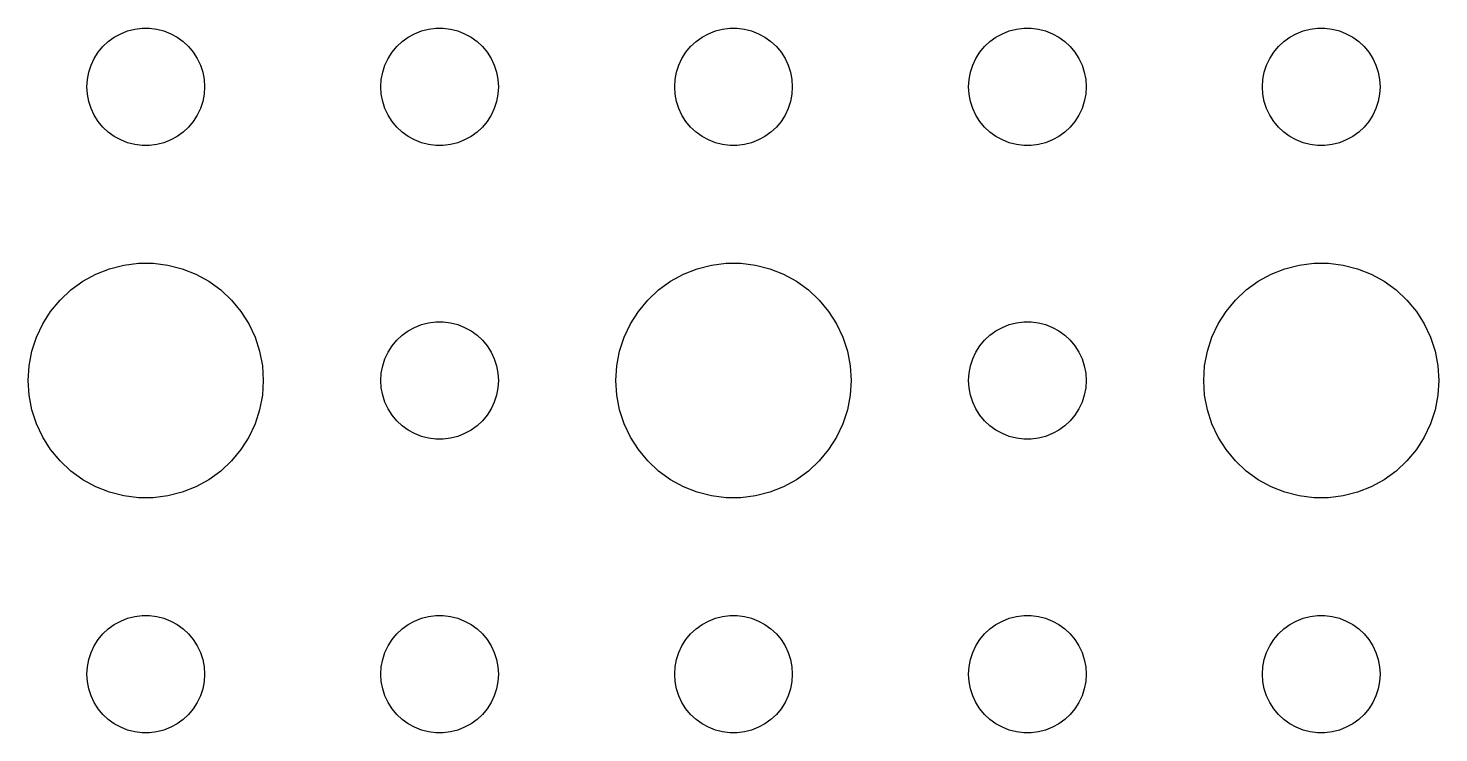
# Model space of a CAD drawing. Header units: metres. Extents: x -134 to 134, y 176 to 394.
# Drawn here: x -70.5 to -34.5, y 204 to 222 of the extents above; entities that cross this region are included whole.
import ezdxf

# ---------------------------------------------------------------- set-up
doc = ezdxf.new("R2010")
doc.units = ezdxf.units.M

msp = doc.modelspace()

# ---------------------------------------------------------------- linework, layer by layer
for p, q in [((-68.4561, 221.656), (-68.3037, 221.766)), ((-68.3037, 221.766), (-68.1387, 221.857)), ((-68.1387, 221.857), (-67.9635, 221.927)), ((-67.9635, 221.927), (-67.7811, 221.973)), ((-67.7811, 221.973), (-67.5942, 221.997)), ((-67.5942, 221.997), (-67.4058, 221.997)), ((-67.4058, 221.997), (-67.2189, 221.973)), ((-67.2189, 221.973), (-67.0365, 221.927)), ((-67.0365, 221.927), (-66.8613, 221.857)), ((-66.8613, 221.857), (-66.6963, 221.766)), ((-66.6963, 221.766), (-66.5439, 221.656)), ((-60.9561, 221.656), (-60.8037, 221.766)), ((-60.8037, 221.766), (-60.6387, 221.857)), ((-60.6387, 221.857), (-60.4635, 221.927)), ((-60.4635, 221.927), (-60.2811, 221.973)), ((-60.2811, 221.973), (-60.0942, 221.997)), ((-60.0942, 221.997), (-59.9058, 221.997)), ((-59.9058, 221.997), (-59.7189, 221.973)), ((-59.7189, 221.973), (-59.5365, 221.927)), ((-59.5365, 221.927), (-59.3613, 221.857)), ((-59.3613, 221.857), (-59.1963, 221.766)), ((-59.1963, 221.766), (-59.0439, 221.656)), ((-53.4561, 221.656), (-53.3037, 221.766)), ((-53.3037, 221.766), (-53.1387, 221.857)), ((-53.1387, 221.857), (-52.9635, 221.927)), ((-52.9635, 221.927), (-52.7811, 221.973)), ((-52.7811, 221.973), (-52.5942, 221.997)), ((-52.5942, 221.997), (-52.4058, 221.997)), ((-52.4058, 221.997), (-52.2189, 221.973)), ((-52.2189, 221.973), (-52.0365, 221.927)), ((-52.0365, 221.927), (-51.8613, 221.857)), ((-51.8613, 221.857), (-51.6963, 221.766)), ((-51.6963, 221.766), (-51.5439, 221.656)), ((-45.9561, 221.656), (-45.8037, 221.766)), ((-45.8037, 221.766), (-45.6387, 221.857)), ((-45.6387, 221.857), (-45.4635, 221.927)), ((-45.4635, 221.927), (-45.2811, 221.973)), ((-45.2811, 221.973), (-45.0942, 221.997)), ((-45.0942, 221.997), (-44.9058, 221.997)), ((-44.9058, 221.997), (-44.7189, 221.973)), ((-44.7189, 221.973), (-44.5365, 221.927)), ((-44.5365, 221.927), (-44.3613, 221.857)), ((-44.3613, 221.857), (-44.1963, 221.766)), ((-44.1963, 221.766), (-44.0439, 221.656)), ((-38.4561, 221.656), (-38.3037, 221.766)), ((-38.3037, 221.766), (-38.1387, 221.857)), ((-38.1387, 221.857), (-37.9635, 221.927)), ((-37.9635, 221.927), (-37.7811, 221.973)), ((-37.7811, 221.973), (-37.5942, 221.997)), ((-37.5942, 221.997), (-37.4058, 221.997)), ((-37.4058, 221.997), (-37.2189, 221.973)), ((-37.2189, 221.973), (-37.0365, 221.927)), ((-37.0365, 221.927), (-36.8613, 221.857)), ((-36.8613, 221.857), (-36.6963, 221.766)), ((-36.6963, 221.766), (-36.5439, 221.656)), ((-68.7135, 221.382), (-68.5934, 221.527)), ((-68.5934, 221.527), (-68.4561, 221.656)), ((-66.5439, 221.656), (-66.4065, 221.527)), ((-66.4065, 221.527), (-66.2865, 221.382)), ((-61.2135, 221.382), (-61.0934, 221.527)), ((-61.0934, 221.527), (-60.9561, 221.656)), ((-59.0439, 221.656), (-58.9065, 221.527)), ((-58.9065, 221.527), (-58.7865, 221.382)), ((-53.7135, 221.382), (-53.5934, 221.527)), ((-53.5934, 221.527), (-53.4561, 221.656)), ((-51.5439, 221.656), (-51.4065, 221.527)), ((-51.4065, 221.527), (-51.2865, 221.382)), ((-46.2135, 221.382), (-46.0934, 221.527)), ((-46.0934, 221.527), (-45.9561, 221.656)), ((-44.0439, 221.656), (-43.9065, 221.527)), ((-43.9065, 221.527), (-43.7865, 221.382)), ((-38.7135, 221.382), (-38.5934, 221.527)), ((-38.5934, 221.527), (-38.4561, 221.656)), ((-36.5439, 221.656), (-36.4065, 221.527)), ((-36.4065, 221.527), (-36.2865, 221.382)), ((-68.9529, 220.873), (-68.8947, 221.052)), ((-68.8947, 221.052), (-68.8145, 221.223)), ((-68.8145, 221.223), (-68.7135, 221.382)), ((-66.2865, 221.382), (-66.1855, 221.223)), ((-66.1855, 221.223), (-66.1053, 221.052)), ((-66.1053, 221.052), (-66.0471, 220.873)), ((-61.4529, 220.873), (-61.3947, 221.052)), ((-61.3947, 221.052), (-61.3145, 221.223)), ((-61.3145, 221.223), (-61.2135, 221.382)), ((-58.7865, 221.382), (-58.6855, 221.223)), ((-58.6855, 221.223), (-58.6053, 221.052)), ((-58.6053, 221.052), (-58.5471, 220.873)), ((-53.9529, 220.873), (-53.8947, 221.052)), ((-53.8947, 221.052), (-53.8145, 221.223)), ((-53.8145, 221.223), (-53.7135, 221.382)), ((-51.2865, 221.382), (-51.1855, 221.223)), ((-51.1855, 221.223), (-51.1053, 221.052)), ((-51.1053, 221.052), (-51.0471, 220.873)), ((-46.4529, 220.873), (-46.3947, 221.052)), ((-46.3947, 221.052), (-46.3145, 221.223)), ((-46.3145, 221.223), (-46.2135, 221.382)), ((-43.7865, 221.382), (-43.6855, 221.223)), ((-43.6855, 221.223), (-43.6053, 221.052)), ((-43.6053, 221.052), (-43.5471, 220.873)), ((-38.9529, 220.873), (-38.8947, 221.052)), ((-38.8947, 221.052), (-38.8145, 221.223)), ((-38.8145, 221.223), (-38.7135, 221.382)), ((-36.2865, 221.382), (-36.1855, 221.223)), ((-36.1855, 221.223), (-36.1053, 221.052)), ((-36.1053, 221.052), (-36.0471, 220.873)), ((-69, 220.5), (-68.9882, 220.688)), ((-68.9882, 220.688), (-68.9529, 220.873)), ((-66.0471, 220.873), (-66.0118, 220.688)), ((-66.0118, 220.688), (-66, 220.5)), ((-61.5, 220.5), (-61.4882, 220.688)), ((-61.4882, 220.688), (-61.4529, 220.873)), ((-58.5471, 220.873), (-58.5118, 220.688)), ((-58.5118, 220.688), (-58.5, 220.5)), ((-54, 220.5), (-53.9882, 220.688)), ((-53.9882, 220.688), (-53.9529, 220.873)), ((-51.0471, 220.873), (-51.0118, 220.688)), ((-51.0118, 220.688), (-51, 220.5)), ((-46.5, 220.5), (-46.4882, 220.688)), ((-46.4882, 220.688), (-46.4529, 220.873)), ((-43.5471, 220.873), (-43.5118, 220.688)), ((-43.5118, 220.688), (-43.5, 220.5)), ((-39, 220.5), (-38.9882, 220.688)), ((-38.9882, 220.688), (-38.9529, 220.873)), ((-36.0471, 220.873), (-36.0118, 220.688)), ((-36.0118, 220.688), (-36, 220.5)), ((-68.9882, 220.312), (-69, 220.5)), ((-66, 220.5), (-66.0118, 220.312)), ((-61.4882, 220.312), (-61.5, 220.5)), ((-58.5, 220.5), (-58.5118, 220.312)), ((-53.9882, 220.312), (-54, 220.5)), ((-51, 220.5), (-51.0118, 220.312)), ((-46.4882, 220.312), (-46.5, 220.5)), ((-43.5, 220.5), (-43.5118, 220.312)), ((-38.9882, 220.312), (-39, 220.5)), ((-36, 220.5), (-36.0118, 220.312)), ((-68.9529, 220.127), (-68.9882, 220.312)), ((-68.8947, 219.948), (-68.9529, 220.127)), ((-66.0471, 220.127), (-66.1053, 219.948)), ((-66.0118, 220.312), (-66.0471, 220.127)), ((-61.4529, 220.127), (-61.4882, 220.312)), ((-61.3947, 219.948), (-61.4529, 220.127)), ((-58.5471, 220.127), (-58.6053, 219.948)), ((-58.5118, 220.312), (-58.5471, 220.127)), ((-53.9529, 220.127), (-53.9882, 220.312)), ((-53.8947, 219.948), (-53.9529, 220.127)), ((-51.0471, 220.127), (-51.1053, 219.948)), ((-51.0118, 220.312), (-51.0471, 220.127)), ((-46.4529, 220.127), (-46.4882, 220.312)), ((-46.3947, 219.948), (-46.4529, 220.127)), ((-43.5471, 220.127), (-43.6053, 219.948)), ((-43.5118, 220.312), (-43.5471, 220.127)), ((-38.9529, 220.127), (-38.9882, 220.312)), ((-38.8947, 219.948), (-38.9529, 220.127)), ((-36.0471, 220.127), (-36.1053, 219.948)), ((-36.0118, 220.312), (-36.0471, 220.127)), ((-68.8145, 219.777), (-68.8947, 219.948)), ((-68.7135, 219.618), (-68.8145, 219.777)), ((-68.5934, 219.473), (-68.7135, 219.618)), ((-66.2865, 219.618), (-66.4065, 219.473)), ((-66.1855, 219.777), (-66.2865, 219.618)), ((-66.1053, 219.948), (-66.1855, 219.777)), ((-61.3145, 219.777), (-61.3947, 219.948)), ((-61.2135, 219.618), (-61.3145, 219.777)), ((-61.0934, 219.473), (-61.2135, 219.618)), ((-58.7865, 219.618), (-58.9065, 219.473)), ((-58.6855, 219.777), (-58.7865, 219.618)), ((-58.6053, 219.948), (-58.6855, 219.777)), ((-53.8145, 219.777), (-53.8947, 219.948)), ((-53.7135, 219.618), (-53.8145, 219.777)), ((-53.5934, 219.473), (-53.7135, 219.618)), ((-51.2865, 219.618), (-51.4065, 219.473)), ((-51.1855, 219.777), (-51.2865, 219.618)), ((-51.1053, 219.948), (-51.1855, 219.777)), ((-46.3145, 219.777), (-46.3947, 219.948)), ((-46.2135, 219.618), (-46.3145, 219.777)), ((-46.0934, 219.473), (-46.2135, 219.618)), ((-43.7865, 219.618), (-43.9065, 219.473)), ((-43.6855, 219.777), (-43.7865, 219.618)), ((-43.6053, 219.948), (-43.6855, 219.777)), ((-38.8145, 219.777), (-38.8947, 219.948)), ((-38.7135, 219.618), (-38.8145, 219.777)), ((-38.5934, 219.473), (-38.7135, 219.618)), ((-36.2865, 219.618), (-36.4065, 219.473)), ((-36.1855, 219.777), (-36.2865, 219.618)), ((-36.1053, 219.948), (-36.1855, 219.777)), ((-68.4561, 219.344), (-68.5934, 219.473)), ((-68.3037, 219.234), (-68.4561, 219.344)), ((-66.5439, 219.344), (-66.6963, 219.234)), ((-66.4065, 219.473), (-66.5439, 219.344)), ((-60.9561, 219.344), (-61.0934, 219.473)), ((-60.8037, 219.234), (-60.9561, 219.344)), ((-59.0439, 219.344), (-59.1963, 219.234)), ((-58.9065, 219.473), (-59.0439, 219.344)), ((-53.4561, 219.344), (-53.5934, 219.473)), ((-53.3037, 219.234), (-53.4561, 219.344)), ((-51.5439, 219.344), (-51.6963, 219.234)), ((-51.4065, 219.473), (-51.5439, 219.344)), ((-45.9561, 219.344), (-46.0934, 219.473)), ((-45.8037, 219.234), (-45.9561, 219.344)), ((-44.0439, 219.344), (-44.1963, 219.234)), ((-43.9065, 219.473), (-44.0439, 219.344)), ((-38.4561, 219.344), (-38.5934, 219.473)), ((-38.3037, 219.234), (-38.4561, 219.344)), ((-36.5439, 219.344), (-36.6963, 219.234)), ((-36.4065, 219.473), (-36.5439, 219.344)), ((-68.1387, 219.143), (-68.3037, 219.234)), ((-67.9635, 219.073), (-68.1387, 219.143)), ((-67.7811, 219.027), (-67.9635, 219.073)), ((-67.5942, 219.003), (-67.7811, 219.027)), ((-67.4058, 219.003), (-67.5942, 219.003)), ((-67.2189, 219.027), (-67.4058, 219.003)), ((-67.0365, 219.073), (-67.2189, 219.027)), ((-66.8613, 219.143), (-67.0365, 219.073)), ((-66.6963, 219.234), (-66.8613, 219.143)), ((-60.6387, 219.143), (-60.8037, 219.234)), ((-60.4635, 219.073), (-60.6387, 219.143)), ((-60.2811, 219.027), (-60.4635, 219.073)), ((-60.0942, 219.003), (-60.2811, 219.027)), ((-59.9058, 219.003), (-60.0942, 219.003)), ((-59.7189, 219.027), (-59.9058, 219.003)), ((-59.5365, 219.073), (-59.7189, 219.027)), ((-59.3613, 219.143), (-59.5365, 219.073)), ((-59.1963, 219.234), (-59.3613, 219.143)), ((-53.1387, 219.143), (-53.3037, 219.234)), ((-52.9635, 219.073), (-53.1387, 219.143)), ((-52.7811, 219.027), (-52.9635, 219.073)), ((-52.5942, 219.003), (-52.7811, 219.027)), ((-52.4058, 219.003), (-52.5942, 219.003)), ((-52.2189, 219.027), (-52.4058, 219.003)), ((-52.0365, 219.073), (-52.2189, 219.027)), ((-51.8613, 219.143), (-52.0365, 219.073)), ((-51.6963, 219.234), (-51.8613, 219.143)), ((-45.6387, 219.143), (-45.8037, 219.234)), ((-45.4635, 219.073), (-45.6387, 219.143)), ((-45.2811, 219.027), (-45.4635, 219.073)), ((-45.0942, 219.003), (-45.2811, 219.027)), ((-44.9058, 219.003), (-45.0942, 219.003)), ((-44.7189, 219.027), (-44.9058, 219.003)), ((-44.5365, 219.073), (-44.7189, 219.027)), ((-44.3613, 219.143), (-44.5365, 219.073)), ((-44.1963, 219.234), (-44.3613, 219.143)), ((-38.1387, 219.143), (-38.3037, 219.234)), ((-37.9635, 219.073), (-38.1387, 219.143)), ((-37.7811, 219.027), (-37.9635, 219.073)), ((-37.5942, 219.003), (-37.7811, 219.027)), ((-37.4058, 219.003), (-37.5942, 219.003)), ((-37.2189, 219.027), (-37.4058, 219.003)), ((-37.0365, 219.073), (-37.2189, 219.027)), ((-36.8613, 219.143), (-37.0365, 219.073)), ((-36.6963, 219.234), (-36.8613, 219.143)), ((-69.1075, 215.533), (-68.7773, 215.714)), ((-68.7773, 215.714), (-68.427, 215.853)), ((-68.427, 215.853), (-68.0621, 215.947)), ((-68.0621, 215.947), (-67.6884, 215.994)), ((-67.6884, 215.994), (-67.3116, 215.994)), ((-67.3116, 215.994), (-66.9379, 215.947)), ((-66.9379, 215.947), (-66.573, 215.853)), ((-66.573, 215.853), (-66.2227, 215.714)), ((-66.2227, 215.714), (-65.8925, 215.533)), ((-54.1075, 215.533), (-53.7773, 215.714)), ((-53.7773, 215.714), (-53.427, 215.853)), ((-53.427, 215.853), (-53.0621, 215.947)), ((-53.0621, 215.947), (-52.6884, 215.994)), ((-52.6884, 215.994), (-52.3116, 215.994)), ((-52.3116, 215.994), (-51.9379, 215.947)), ((-51.9379, 215.947), (-51.5729, 215.853)), ((-51.5729, 215.853), (-51.2227, 215.714)), ((-51.2227, 215.714), (-50.8925, 215.533)), ((-39.1075, 215.533), (-38.7773, 215.714)), ((-38.7773, 215.714), (-38.427, 215.853)), ((-38.427, 215.853), (-38.0621, 215.947)), ((-38.0621, 215.947), (-37.6884, 215.994)), ((-37.6884, 215.994), (-37.3116, 215.994)), ((-37.3116, 215.994), (-36.9379, 215.947)), ((-36.9379, 215.947), (-36.5729, 215.853)), ((-36.5729, 215.853), (-36.2227, 215.714)), ((-36.2227, 215.714), (-35.8925, 215.533)), ((-69.6869, 215.054), (-69.4123, 215.312)), ((-69.4123, 215.312), (-69.1075, 215.533)), ((-65.8925, 215.533), (-65.5877, 215.312)), ((-65.5877, 215.312), (-65.3131, 215.054)), ((-54.6869, 215.054), (-54.4123, 215.312)), ((-54.4123, 215.312), (-54.1075, 215.533)), ((-50.8925, 215.533), (-50.5877, 215.312)), ((-50.5877, 215.312), (-50.3131, 215.054)), ((-39.6869, 215.054), (-39.4123, 215.312)), ((-39.4123, 215.312), (-39.1075, 215.533)), ((-35.8925, 215.533), (-35.5877, 215.312)), ((-35.5877, 215.312), (-35.3131, 215.054)), ((-69.927, 214.763), (-69.6869, 215.054)), ((-65.3131, 215.054), (-65.073, 214.763)), ((-54.927, 214.763), (-54.6869, 215.054)), ((-50.3131, 215.054), (-50.0729, 214.763)), ((-39.927, 214.763), (-39.6869, 215.054)), ((-35.3131, 215.054), (-35.0729, 214.763)), ((-70.1289, 214.445), (-69.927, 214.763)), ((-65.073, 214.763), (-64.8711, 214.445)), ((-55.1289, 214.445), (-54.927, 214.763)), ((-50.0729, 214.763), (-49.8711, 214.445)), ((-40.1289, 214.445), (-39.927, 214.763)), ((-35.0729, 214.763), (-34.8711, 214.445)), ((-70.2893, 214.104), (-70.1289, 214.445)), ((-64.8711, 214.445), (-64.7107, 214.104)), ((-60.9561, 214.156), (-60.8037, 214.266)), ((-60.8037, 214.266), (-60.6387, 214.357)), ((-60.6387, 214.357), (-60.4635, 214.427)), ((-60.4635, 214.427), (-60.2811, 214.473)), ((-60.2811, 214.473), (-60.0942, 214.497)), ((-60.0942, 214.497), (-59.9058, 214.497)), ((-59.9058, 214.497), (-59.7189, 214.473)), ((-59.7189, 214.473), (-59.5365, 214.427)), ((-59.5365, 214.427), (-59.3613, 214.357)), ((-59.3613, 214.357), (-59.1963, 214.266)), ((-59.1963, 214.266), (-59.0439, 214.156)), ((-55.2893, 214.104), (-55.1289, 214.445)), ((-49.8711, 214.445), (-49.7107, 214.104)), ((-45.9561, 214.156), (-45.8037, 214.266)), ((-45.8037, 214.266), (-45.6387, 214.357)), ((-45.6387, 214.357), (-45.4635, 214.427)), ((-45.4635, 214.427), (-45.2811, 214.473)), ((-45.2811, 214.473), (-45.0942, 214.497)), ((-45.0942, 214.497), (-44.9058, 214.497)), ((-44.9058, 214.497), (-44.7189, 214.473)), ((-44.7189, 214.473), (-44.5365, 214.427)), ((-44.5365, 214.427), (-44.3613, 214.357)), ((-44.3613, 214.357), (-44.1963, 214.266)), ((-44.1963, 214.266), (-44.0439, 214.156)), ((-40.2893, 214.104), (-40.1289, 214.445)), ((-34.8711, 214.445), (-34.7107, 214.104)), ((-70.4057, 213.746), (-70.2893, 214.104)), ((-64.7107, 214.104), (-64.5943, 213.746)), ((-61.3145, 213.723), (-61.2135, 213.882)), ((-61.2135, 213.882), (-61.0934, 214.027)), ((-61.0934, 214.027), (-60.9561, 214.156)), ((-59.0439, 214.156), (-58.9065, 214.027)), ((-58.9065, 214.027), (-58.7865, 213.882)), ((-58.7865, 213.882), (-58.6855, 213.723)), ((-55.4057, 213.746), (-55.2893, 214.104)), ((-49.7107, 214.104), (-49.5942, 213.746)), ((-46.3145, 213.723), (-46.2135, 213.882)), ((-46.2135, 213.882), (-46.0934, 214.027)), ((-46.0934, 214.027), (-45.9561, 214.156)), ((-44.0439, 214.156), (-43.9065, 214.027)), ((-43.9065, 214.027), (-43.7865, 213.882)), ((-43.7865, 213.882), (-43.6855, 213.723)), ((-40.4057, 213.746), (-40.2893, 214.104)), ((-34.7107, 214.104), (-34.5942, 213.746)), ((-70.4763, 213.376), (-70.4057, 213.746)), ((-64.5943, 213.746), (-64.5237, 213.376)), ((-61.4529, 213.373), (-61.3947, 213.552)), ((-61.3947, 213.552), (-61.3145, 213.723)), ((-58.6855, 213.723), (-58.6053, 213.552)), ((-58.6053, 213.552), (-58.5471, 213.373)), ((-55.4763, 213.376), (-55.4057, 213.746)), ((-49.5942, 213.746), (-49.5237, 213.376)), ((-46.4529, 213.373), (-46.3947, 213.552)), ((-46.3947, 213.552), (-46.3145, 213.723)), ((-43.6855, 213.723), (-43.6053, 213.552)), ((-43.6053, 213.552), (-43.5471, 213.373)), ((-40.4763, 213.376), (-40.4057, 213.746)), ((-34.5942, 213.746), (-34.5237, 213.376)), ((-70.5, 213), (-70.4763, 213.376)), ((-64.5237, 213.376), (-64.5, 213)), ((-61.5, 213), (-61.4882, 213.188)), ((-61.4882, 213.188), (-61.4529, 213.373)), ((-58.5471, 213.373), (-58.5118, 213.188)), ((-58.5118, 213.188), (-58.5, 213)), ((-55.5, 213), (-55.4763, 213.376)), ((-49.5237, 213.376), (-49.5, 213)), ((-46.5, 213), (-46.4882, 213.188)), ((-46.4882, 213.188), (-46.4529, 213.373)), ((-43.5471, 213.373), (-43.5118, 213.188)), ((-43.5118, 213.188), (-43.5, 213)), ((-40.5, 213), (-40.4763, 213.376)), ((-34.5237, 213.376), (-34.5, 213)), ((-70.4763, 212.624), (-70.5, 213)), ((-64.5, 213), (-64.5237, 212.624)), ((-61.4882, 212.812), (-61.5, 213)), ((-61.4529, 212.627), (-61.4882, 212.812)), ((-58.5118, 212.812), (-58.5471, 212.627)), ((-58.5, 213), (-58.5118, 212.812)), ((-55.4763, 212.624), (-55.5, 213)), ((-49.5, 213), (-49.5237, 212.624)), ((-46.4882, 212.812), (-46.5, 213)), ((-46.4529, 212.627), (-46.4882, 212.812)), ((-43.5118, 212.812), (-43.5471, 212.627)), ((-43.5, 213), (-43.5118, 212.812)), ((-40.4763, 212.624), (-40.5, 213)), ((-34.5, 213), (-34.5237, 212.624)), ((-70.4057, 212.254), (-70.4763, 212.624)), ((-64.5237, 212.624), (-64.5943, 212.254)), ((-61.3947, 212.448), (-61.4529, 212.627)), ((-61.3145, 212.277), (-61.3947, 212.448)), ((-58.6053, 212.448), (-58.6855, 212.277)), ((-58.5471, 212.627), (-58.6053, 212.448)), ((-55.4057, 212.254), (-55.4763, 212.624)), ((-49.5237, 212.624), (-49.5942, 212.254)), ((-46.3947, 212.448), (-46.4529, 212.627)), ((-46.3145, 212.277), (-46.3947, 212.448)), ((-43.6053, 212.448), (-43.6855, 212.277)), ((-43.5471, 212.627), (-43.6053, 212.448)), ((-40.4057, 212.254), (-40.4763, 212.624)), ((-34.5237, 212.624), (-34.5942, 212.254)), ((-70.2893, 211.896), (-70.4057, 212.254)), ((-64.5943, 212.254), (-64.7107, 211.896)), ((-61.2135, 212.118), (-61.3145, 212.277)), ((-61.0934, 211.973), (-61.2135, 212.118)), ((-58.7865, 212.118), (-58.9065, 211.973)), ((-58.6855, 212.277), (-58.7865, 212.118)), ((-55.2893, 211.896), (-55.4057, 212.254)), ((-49.5942, 212.254), (-49.7107, 211.896)), ((-46.2135, 212.118), (-46.3145, 212.277)), ((-46.0934, 211.973), (-46.2135, 212.118)), ((-43.7865, 212.118), (-43.9065, 211.973)), ((-43.6855, 212.277), (-43.7865, 212.118)), ((-40.2893, 211.896), (-40.4057, 212.254)), ((-34.5942, 212.254), (-34.7107, 211.896)), ((-70.1289, 211.555), (-70.2893, 211.896)), ((-64.7107, 211.896), (-64.8711, 211.555)), ((-60.9561, 211.844), (-61.0934, 211.973)), ((-60.8037, 211.734), (-60.9561, 211.844)), ((-60.6387, 211.643), (-60.8037, 211.734)), ((-59.1963, 211.734), (-59.3613, 211.643)), ((-59.0439, 211.844), (-59.1963, 211.734)), ((-58.9065, 211.973), (-59.0439, 211.844)), ((-55.1289, 211.555), (-55.2893, 211.896)), ((-49.7107, 211.896), (-49.8711, 211.555)), ((-45.9561, 211.844), (-46.0934, 211.973)), ((-45.8037, 211.734), (-45.9561, 211.844)), ((-45.6387, 211.643), (-45.8037, 211.734)), ((-44.1963, 211.734), (-44.3613, 211.643)), ((-44.0439, 211.844), (-44.1963, 211.734)), ((-43.9065, 211.973), (-44.0439, 211.844)), ((-40.1289, 211.555), (-40.2893, 211.896)), ((-34.7107, 211.896), (-34.8711, 211.555)), ((-69.927, 211.237), (-70.1289, 211.555)), ((-64.8711, 211.555), (-65.073, 211.237)), ((-60.4635, 211.573), (-60.6387, 211.643)), ((-60.2811, 211.527), (-60.4635, 211.573)), ((-60.0942, 211.503), (-60.2811, 211.527)), ((-59.9058, 211.503), (-60.0942, 211.503)), ((-59.7189, 211.527), (-59.9058, 211.503)), ((-59.5365, 211.573), (-59.7189, 211.527)), ((-59.3613, 211.643), (-59.5365, 211.573)), ((-54.927, 211.237), (-55.1289, 211.555)), ((-49.8711, 211.555), (-50.0729, 211.237)), ((-45.4635, 211.573), (-45.6387, 211.643)), ((-45.2811, 211.527), (-45.4635, 211.573)), ((-45.0942, 211.503), (-45.2811, 211.527)), ((-44.9058, 211.503), (-45.0942, 211.503)), ((-44.7189, 211.527), (-44.9058, 211.503)), ((-44.5365, 211.573), (-44.7189, 211.527)), ((-44.3613, 211.643), (-44.5365, 211.573)), ((-39.927, 211.237), (-40.1289, 211.555)), ((-34.8711, 211.555), (-35.0729, 211.237)), ((-69.6869, 210.946), (-69.927, 211.237)), ((-65.073, 211.237), (-65.3131, 210.946)), ((-54.6869, 210.946), (-54.927, 211.237)), ((-50.0729, 211.237), (-50.3131, 210.946)), ((-39.6869, 210.946), (-39.927, 211.237)), ((-35.0729, 211.237), (-35.3131, 210.946)), ((-69.4123, 210.688), (-69.6869, 210.946)), ((-69.1075, 210.467), (-69.4123, 210.688)), ((-65.5877, 210.688), (-65.8925, 210.467)), ((-65.3131, 210.946), (-65.5877, 210.688)), ((-54.4123, 210.688), (-54.6869, 210.946)), ((-54.1075, 210.467), (-54.4123, 210.688)), ((-50.5877, 210.688), (-50.8925, 210.467)), ((-50.3131, 210.946), (-50.5877, 210.688)), ((-39.4123, 210.688), (-39.6869, 210.946)), ((-39.1075, 210.467), (-39.4123, 210.688)), ((-35.5877, 210.688), (-35.8925, 210.467)), ((-35.3131, 210.946), (-35.5877, 210.688)), ((-68.7773, 210.286), (-69.1075, 210.467)), ((-68.427, 210.147), (-68.7773, 210.286)), ((-66.2227, 210.286), (-66.573, 210.147)), ((-65.8925, 210.467), (-66.2227, 210.286)), ((-53.7773, 210.286), (-54.1075, 210.467)), ((-53.427, 210.147), (-53.7773, 210.286)), ((-51.2227, 210.286), (-51.5729, 210.147)), ((-50.8925, 210.467), (-51.2227, 210.286)), ((-38.7773, 210.286), (-39.1075, 210.467)), ((-38.427, 210.147), (-38.7773, 210.286)), ((-36.2227, 210.286), (-36.5729, 210.147)), ((-35.8925, 210.467), (-36.2227, 210.286)), ((-68.0621, 210.053), (-68.427, 210.147)), ((-67.6884, 210.006), (-68.0621, 210.053)), ((-67.3116, 210.006), (-67.6884, 210.006)), ((-66.9379, 210.053), (-67.3116, 210.006)), ((-66.573, 210.147), (-66.9379, 210.053)), ((-53.0621, 210.053), (-53.427, 210.147)), ((-52.6884, 210.006), (-53.0621, 210.053)), ((-52.3116, 210.006), (-52.6884, 210.006)), ((-51.9379, 210.053), (-52.3116, 210.006)), ((-51.5729, 210.147), (-51.9379, 210.053)), ((-38.0621, 210.053), (-38.427, 210.147)), ((-37.6884, 210.006), (-38.0621, 210.053)), ((-37.3116, 210.006), (-37.6884, 210.006)), ((-36.9379, 210.053), (-37.3116, 210.006)), ((-36.5729, 210.147), (-36.9379, 210.053)), ((-68.5934, 206.527), (-68.4561, 206.656)), ((-68.4561, 206.656), (-68.3037, 206.766)), ((-68.3037, 206.766), (-68.1387, 206.857)), ((-68.1387, 206.857), (-67.9635, 206.927)), ((-67.9635, 206.927), (-67.7811, 206.973)), ((-67.7811, 206.973), (-67.5942, 206.997)), ((-67.5942, 206.997), (-67.4058, 206.997)), ((-67.4058, 206.997), (-67.2189, 206.973)), ((-67.2189, 206.973), (-67.0365, 206.927)), ((-67.0365, 206.927), (-66.8613, 206.857)), ((-66.8613, 206.857), (-66.6963, 206.766)), ((-66.6963, 206.766), (-66.5439, 206.656)), ((-66.5439, 206.656), (-66.4065, 206.527)), ((-61.0934, 206.527), (-60.9561, 206.656)), ((-60.9561, 206.656), (-60.8037, 206.766)), ((-60.8037, 206.766), (-60.6387, 206.857)), ((-60.6387, 206.857), (-60.4635, 206.927)), ((-60.4635, 206.927), (-60.2811, 206.973)), ((-60.2811, 206.973), (-60.0942, 206.997)), ((-60.0942, 206.997), (-59.9058, 206.997)), ((-59.9058, 206.997), (-59.7189, 206.973)), ((-59.7189, 206.973), (-59.5365, 206.927)), ((-59.5365, 206.927), (-59.3613, 206.857)), ((-59.3613, 206.857), (-59.1963, 206.766)), ((-59.1963, 206.766), (-59.0439, 206.656)), ((-59.0439, 206.656), (-58.9065, 206.527)), ((-53.5934, 206.527), (-53.4561, 206.656)), ((-53.4561, 206.656), (-53.3037, 206.766)), ((-53.3037, 206.766), (-53.1387, 206.857)), ((-53.1387, 206.857), (-52.9635, 206.927)), ((-52.9635, 206.927), (-52.7811, 206.973)), ((-52.7811, 206.973), (-52.5942, 206.997)), ((-52.5942, 206.997), (-52.4058, 206.997)), ((-52.4058, 206.997), (-52.2189, 206.973)), ((-52.2189, 206.973), (-52.0365, 206.927)), ((-52.0365, 206.927), (-51.8613, 206.857)), ((-51.8613, 206.857), (-51.6963, 206.766)), ((-51.6963, 206.766), (-51.5439, 206.656)), ((-51.5439, 206.656), (-51.4065, 206.527)), ((-46.0934, 206.527), (-45.9561, 206.656)), ((-45.9561, 206.656), (-45.8037, 206.766)), ((-45.8037, 206.766), (-45.6387, 206.857)), ((-45.6387, 206.857), (-45.4635, 206.927)), ((-45.4635, 206.927), (-45.2811, 206.973)), ((-45.2811, 206.973), (-45.0942, 206.997)), ((-45.0942, 206.997), (-44.9058, 206.997)), ((-44.9058, 206.997), (-44.7189, 206.973)), ((-44.7189, 206.973), (-44.5365, 206.927)), ((-44.5365, 206.927), (-44.3613, 206.857)), ((-44.3613, 206.857), (-44.1963, 206.766)), ((-44.1963, 206.766), (-44.0439, 206.656)), ((-44.0439, 206.656), (-43.9065, 206.527)), ((-38.5934, 206.527), (-38.4561, 206.656)), ((-38.4561, 206.656), (-38.3037, 206.766)), ((-38.3037, 206.766), (-38.1387, 206.857)), ((-38.1387, 206.857), (-37.9635, 206.927)), ((-37.9635, 206.927), (-37.7811, 206.973)), ((-37.7811, 206.973), (-37.5942, 206.997)), ((-37.5942, 206.997), (-37.4058, 206.997)), ((-37.4058, 206.997), (-37.2189, 206.973)), ((-37.2189, 206.973), (-37.0365, 206.927)), ((-37.0365, 206.927), (-36.8613, 206.857)), ((-36.8613, 206.857), (-36.6963, 206.766)), ((-36.6963, 206.766), (-36.5439, 206.656)), ((-36.5439, 206.656), (-36.4065, 206.527)), ((-68.8145, 206.223), (-68.7135, 206.382)), ((-68.7135, 206.382), (-68.5934, 206.527)), ((-66.4065, 206.527), (-66.2865, 206.382)), ((-66.2865, 206.382), (-66.1855, 206.223)), ((-61.3145, 206.223), (-61.2135, 206.382)), ((-61.2135, 206.382), (-61.0934, 206.527)), ((-58.9065, 206.527), (-58.7865, 206.382)), ((-58.7865, 206.382), (-58.6855, 206.223)), ((-53.8145, 206.223), (-53.7135, 206.382)), ((-53.7135, 206.382), (-53.5934, 206.527)), ((-51.4065, 206.527), (-51.2865, 206.382)), ((-51.2865, 206.382), (-51.1855, 206.223)), ((-46.3145, 206.223), (-46.2135, 206.382)), ((-46.2135, 206.382), (-46.0934, 206.527)), ((-43.9065, 206.527), (-43.7865, 206.382)), ((-43.7865, 206.382), (-43.6855, 206.223)), ((-38.8145, 206.223), (-38.7135, 206.382)), ((-38.7135, 206.382), (-38.5934, 206.527)), ((-36.4065, 206.527), (-36.2865, 206.382)), ((-36.2865, 206.382), (-36.1855, 206.223)), ((-68.9529, 205.873), (-68.8947, 206.052)), ((-68.8947, 206.052), (-68.8145, 206.223)), ((-66.1855, 206.223), (-66.1053, 206.052)), ((-66.1053, 206.052), (-66.0471, 205.873)), ((-61.4529, 205.873), (-61.3947, 206.052)), ((-61.3947, 206.052), (-61.3145, 206.223)), ((-58.6855, 206.223), (-58.6053, 206.052)), ((-58.6053, 206.052), (-58.5471, 205.873)), ((-53.9529, 205.873), (-53.8947, 206.052)), ((-53.8947, 206.052), (-53.8145, 206.223)), ((-51.1855, 206.223), (-51.1053, 206.052)), ((-51.1053, 206.052), (-51.0471, 205.873)), ((-46.4529, 205.873), (-46.3947, 206.052)), ((-46.3947, 206.052), (-46.3145, 206.223)), ((-43.6855, 206.223), (-43.6053, 206.052)), ((-43.6053, 206.052), (-43.5471, 205.873)), ((-38.9529, 205.873), (-38.8947, 206.052)), ((-38.8947, 206.052), (-38.8145, 206.223)), ((-36.1855, 206.223), (-36.1053, 206.052)), ((-36.1053, 206.052), (-36.0471, 205.873)), ((-69, 205.5), (-68.9882, 205.688)), ((-68.9882, 205.688), (-68.9529, 205.873)), ((-66.0471, 205.873), (-66.0118, 205.688)), ((-66.0118, 205.688), (-66, 205.5)), ((-61.5, 205.5), (-61.4882, 205.688)), ((-61.4882, 205.688), (-61.4529, 205.873)), ((-58.5471, 205.873), (-58.5118, 205.688)), ((-58.5118, 205.688), (-58.5, 205.5)), ((-54, 205.5), (-53.9882, 205.688)), ((-53.9882, 205.688), (-53.9529, 205.873)), ((-51.0471, 205.873), (-51.0118, 205.688)), ((-51.0118, 205.688), (-51, 205.5)), ((-46.5, 205.5), (-46.4882, 205.688)), ((-46.4882, 205.688), (-46.4529, 205.873)), ((-43.5471, 205.873), (-43.5118, 205.688)), ((-43.5118, 205.688), (-43.5, 205.5)), ((-39, 205.5), (-38.9882, 205.688)), ((-38.9882, 205.688), (-38.9529, 205.873)), ((-36.0471, 205.873), (-36.0118, 205.688)), ((-36.0118, 205.688), (-36, 205.5)), ((-68.9882, 205.312), (-69, 205.5)), ((-68.9529, 205.127), (-68.9882, 205.312)), ((-66.0118, 205.312), (-66.0471, 205.127)), ((-66, 205.5), (-66.0118, 205.312)), ((-61.4882, 205.312), (-61.5, 205.5)), ((-61.4529, 205.127), (-61.4882, 205.312)), ((-58.5118, 205.312), (-58.5471, 205.127)), ((-58.5, 205.5), (-58.5118, 205.312)), ((-53.9882, 205.312), (-54, 205.5)), ((-53.9529, 205.127), (-53.9882, 205.312)), ((-51.0118, 205.312), (-51.0471, 205.127)), ((-51, 205.5), (-51.0118, 205.312)), ((-46.4882, 205.312), (-46.5, 205.5)), ((-46.4529, 205.127), (-46.4882, 205.312)), ((-43.5118, 205.312), (-43.5471, 205.127)), ((-43.5, 205.5), (-43.5118, 205.312)), ((-38.9882, 205.312), (-39, 205.5)), ((-38.9529, 205.127), (-38.9882, 205.312)), ((-36.0118, 205.312), (-36.0471, 205.127)), ((-36, 205.5), (-36.0118, 205.312)), ((-68.8947, 204.948), (-68.9529, 205.127)), ((-68.8145, 204.777), (-68.8947, 204.948)), ((-66.1053, 204.948), (-66.1855, 204.777)), ((-66.0471, 205.127), (-66.1053, 204.948)), ((-61.3947, 204.948), (-61.4529, 205.127)), ((-61.3145, 204.777), (-61.3947, 204.948)), ((-58.6053, 204.948), (-58.6855, 204.777)), ((-58.5471, 205.127), (-58.6053, 204.948)), ((-53.8947, 204.948), (-53.9529, 205.127)), ((-53.8145, 204.777), (-53.8947, 204.948)), ((-51.1053, 204.948), (-51.1855, 204.777)), ((-51.0471, 205.127), (-51.1053, 204.948)), ((-46.3947, 204.948), (-46.4529, 205.127)), ((-46.3145, 204.777), (-46.3947, 204.948)), ((-43.6053, 204.948), (-43.6855, 204.777)), ((-43.5471, 205.127), (-43.6053, 204.948)), ((-38.8947, 204.948), (-38.9529, 205.127)), ((-38.8145, 204.777), (-38.8947, 204.948)), ((-36.1053, 204.948), (-36.1855, 204.777)), ((-36.0471, 205.127), (-36.1053, 204.948)), ((-68.7135, 204.618), (-68.8145, 204.777)), ((-68.5934, 204.473), (-68.7135, 204.618)), ((-66.2865, 204.618), (-66.4065, 204.473)), ((-66.1855, 204.777), (-66.2865, 204.618)), ((-61.2135, 204.618), (-61.3145, 204.777)), ((-61.0934, 204.473), (-61.2135, 204.618)), ((-58.7865, 204.618), (-58.9065, 204.473)), ((-58.6855, 204.777), (-58.7865, 204.618)), ((-53.7135, 204.618), (-53.8145, 204.777)), ((-53.5934, 204.473), (-53.7135, 204.618)), ((-51.2865, 204.618), (-51.4065, 204.473)), ((-51.1855, 204.777), (-51.2865, 204.618)), ((-46.2135, 204.618), (-46.3145, 204.777)), ((-46.0934, 204.473), (-46.2135, 204.618)), ((-43.7865, 204.618), (-43.9065, 204.473)), ((-43.6855, 204.777), (-43.7865, 204.618)), ((-38.7135, 204.618), (-38.8145, 204.777)), ((-38.5934, 204.473), (-38.7135, 204.618)), ((-36.2865, 204.618), (-36.4065, 204.473)), ((-36.1855, 204.777), (-36.2865, 204.618)), ((-68.4561, 204.344), (-68.5934, 204.473)), ((-68.3037, 204.234), (-68.4561, 204.344)), ((-68.1387, 204.143), (-68.3037, 204.234)), ((-67.9635, 204.073), (-68.1387, 204.143)), ((-66.8613, 204.143), (-67.0365, 204.073)), ((-66.6963, 204.234), (-66.8613, 204.143)), ((-66.5439, 204.344), (-66.6963, 204.234)), ((-66.4065, 204.473), (-66.5439, 204.344)), ((-60.9561, 204.344), (-61.0934, 204.473)), ((-60.8037, 204.234), (-60.9561, 204.344)), ((-60.6387, 204.143), (-60.8037, 204.234)), ((-60.4635, 204.073), (-60.6387, 204.143)), ((-59.3613, 204.143), (-59.5365, 204.073)), ((-59.1963, 204.234), (-59.3613, 204.143)), ((-59.0439, 204.344), (-59.1963, 204.234)), ((-58.9065, 204.473), (-59.0439, 204.344)), ((-53.4561, 204.344), (-53.5934, 204.473)), ((-53.3037, 204.234), (-53.4561, 204.344)), ((-53.1387, 204.143), (-53.3037, 204.234)), ((-52.9635, 204.073), (-53.1387, 204.143)), ((-51.8613, 204.143), (-52.0365, 204.073)), ((-51.6963, 204.234), (-51.8613, 204.143)), ((-51.5439, 204.344), (-51.6963, 204.234)), ((-51.4065, 204.473), (-51.5439, 204.344)), ((-45.9561, 204.344), (-46.0934, 204.473)), ((-45.8037, 204.234), (-45.9561, 204.344)), ((-45.6387, 204.143), (-45.8037, 204.234)), ((-45.4635, 204.073), (-45.6387, 204.143)), ((-44.3613, 204.143), (-44.5365, 204.073)), ((-44.1963, 204.234), (-44.3613, 204.143)), ((-44.0439, 204.344), (-44.1963, 204.234)), ((-43.9065, 204.473), (-44.0439, 204.344)), ((-38.4561, 204.344), (-38.5934, 204.473)), ((-38.3037, 204.234), (-38.4561, 204.344)), ((-38.1387, 204.143), (-38.3037, 204.234)), ((-37.9635, 204.073), (-38.1387, 204.143)), ((-36.8613, 204.143), (-37.0365, 204.073)), ((-36.6963, 204.234), (-36.8613, 204.143)), ((-36.5439, 204.344), (-36.6963, 204.234)), ((-36.4065, 204.473), (-36.5439, 204.344)), ((-67.7811, 204.027), (-67.9635, 204.073)), ((-67.5942, 204.003), (-67.7811, 204.027)), ((-67.4058, 204.003), (-67.5942, 204.003)), ((-67.2189, 204.027), (-67.4058, 204.003)), ((-67.0365, 204.073), (-67.2189, 204.027)), ((-60.2811, 204.027), (-60.4635, 204.073)), ((-60.0942, 204.003), (-60.2811, 204.027)), ((-59.9058, 204.003), (-60.0942, 204.003)), ((-59.7189, 204.027), (-59.9058, 204.003)), ((-59.5365, 204.073), (-59.7189, 204.027)), ((-52.7811, 204.027), (-52.9635, 204.073)), ((-52.5942, 204.003), (-52.7811, 204.027)), ((-52.4058, 204.003), (-52.5942, 204.003)), ((-52.2189, 204.027), (-52.4058, 204.003)), ((-52.0365, 204.073), (-52.2189, 204.027)), ((-45.2811, 204.027), (-45.4635, 204.073)), ((-45.0942, 204.003), (-45.2811, 204.027)), ((-44.9058, 204.003), (-45.0942, 204.003)), ((-44.7189, 204.027), (-44.9058, 204.003)), ((-44.5365, 204.073), (-44.7189, 204.027)), ((-37.7811, 204.027), (-37.9635, 204.073)), ((-37.5942, 204.003), (-37.7811, 204.027)), ((-37.4058, 204.003), (-37.5942, 204.003)), ((-37.2189, 204.027), (-37.4058, 204.003)), ((-37.0365, 204.073), (-37.2189, 204.027))]:
    msp.add_line(p, q)

doc.saveas('drawing.dxf')
